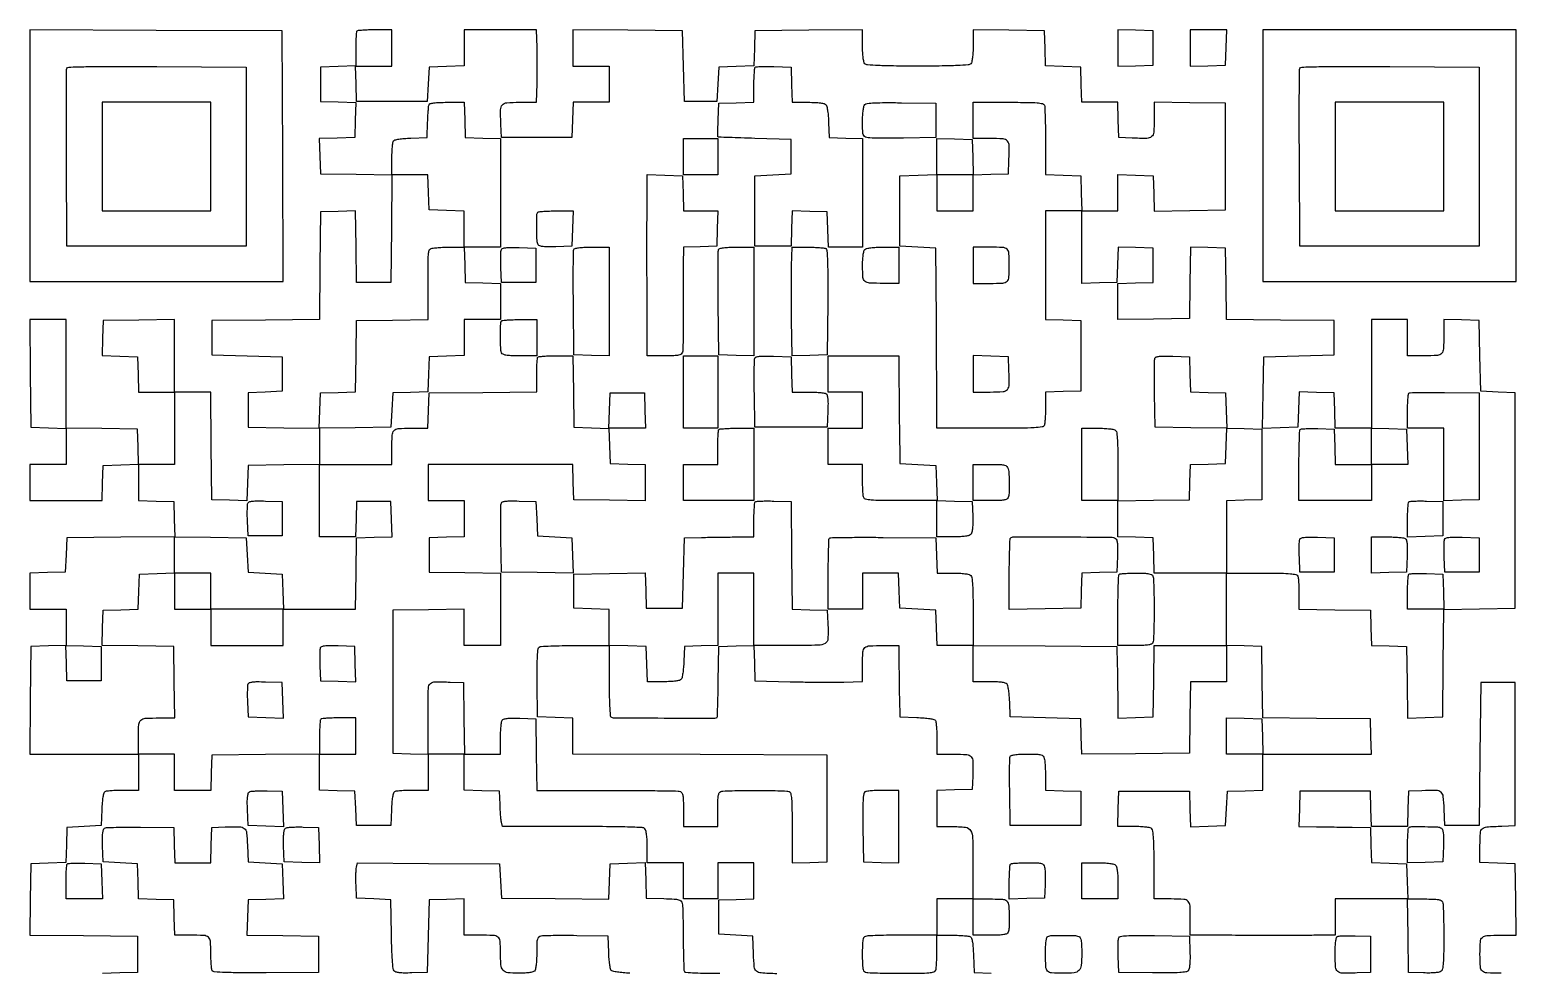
# Model space of a CAD drawing. Extents: x 156 to 936, y 95 to 969.
# Drawn here: x 156 to 936, y 474 to 969 of the extents above; entities that cross this region are included whole.
import ezdxf

# ---------------------------------------------------------------- set-up
doc = ezdxf.new("R2010")
doc.units = 0

msp = doc.modelspace()

# ---------------------------------------------------------------- linework, layer by layer
for points in [[(928.081787, 474, -0.011337), (920.606774, 474.169516, -0.173918), (918.257297, 475.134562, -0.196524), (917.201771, 477.3277, -0.015117), (917, 484, -0.015139), (917.202091, 490.673146, -0.196758), (918.259008, 492.866152, -0.173711), (920.611431, 493.830791, -0.011291), (928.103853, 494), (936.044131, 494), (935.772065, 512.75), (935.5, 531.5), (926.25, 531.787526), (917, 532.075052), (917, 541.018474, -0.014194), (917.190094, 547.713321, -0.199365), (918.215838, 549.834916, -0.165063), (920.527107, 550.811311, -0.009054), (928.5, 551.245668), (935.5, 551.5), (935.5, 589), (935.5, 626.5), (926.5, 626.5), (917.5, 626.5), (917, 589), (916.5, 551.5), (907.5, 551.5), (898.5, 551.5), (898.211203, 560.240685, 0.017722), (897.762911, 566.777845, 0.198326), (896.54849, 569.02491, 0.170867), (894.011209, 569.937542, 0.012477), (886.479083, 569.800912), (879.5, 569.5), (879.212474, 560.25), (878.924948, 551), (869.5, 551), (860.075052, 551), (859.787526, 560.25), (859.5, 569.5), (841, 569.5), (822.5, 569.5), (822.212474, 560.25), (821.924948, 551), (831.212474, 550.893608, -0.000294), (835.455031, 550.842517, -0.000169), (840.562414, 550.776284, -0.000169), (845.689976, 550.706319, -0.000283), (850, 550.643608), (859.5, 550.5), (859.787036, 541.287036), (860.074071, 532.074071), (869.287036, 531.787036), (878.5, 531.5), (878.787526, 522.25), (879.075052, 513), (860.037526, 513), (841, 513), (841, 503.5), (841, 494), (832, 493.944444, -0.000566), (827.768029, 493.923113, -0.000283), (822.4125, 493.905208, -0.000281), (816.867703, 493.892918, -0.000414), (812, 493.888889, -0.000346), (806.539853, 493.892671, -0.000133), (798.94375, 493.905208, -0.000131), (790.69747, 493.923171, -0.000161), (783, 493.944444), (765, 494), (765, 501.918213, 0.01141), (764.829247, 509.400012, 0.175208), (763.85745, 511.747254, 0.195511), (761.650479, 512.800362, 0.014768), (754.893011, 513), (746, 513), (746, 530.8, 0.003861), (745.936048, 539.080768, 0.011908), (745.716292, 544.675375, 0.011288), (745.380286, 548.588868, 0.17093), (744.8, 549.8, 0.145015), (743.858679, 550.311042, 0.021051), (741.684979, 550.678036, 0.020283), (738.809501, 550.921884, 0.01101), (735.262474, 551), (726.924948, 551), (727.212474, 560.25), (727.5, 569.5), (746, 569.5), (764.5, 569.5), (764.788016, 560.212977), (765.076031, 550.925954), (774.288016, 551.212977), (783.5, 551.5), (784, 560.5), (784.5, 569.5), (793.75, 569.787526), (803, 570.075052), (803, 579.537526), (803, 589), (831.537526, 589), (860.075052, 589), (859.787526, 598.25), (859.5, 607.5), (831.272008, 607.765536), (803.044016, 608.031072), (802.772008, 626.765536), (802.5, 645.5), (793.25, 645.787526), (784, 646.075052), (784, 665.012526), (784, 683.95), (802.402605, 683.95, -0.002514), (812.653985, 683.898456, -0.017926), (817.611218, 683.670735, -0.034195), (820.412054, 683.247094, -0.251592), (821.402605, 682.393213, -0.068726), (821.636981, 681.388465, -0.007205), (821.824515, 678.974238, -0.008818), (821.956322, 676.077877, -0.00696), (822, 672.940278), (822, 665.044131), (840.75, 664.772065), (859.5, 664.5), (859.787036, 655.287036), (860.074071, 646.074071), (869.287036, 645.787036), (878.5, 645.5), (878.772202, 626.712768), (879.044404, 607.925536), (888.272202, 608.212768), (897.5, 608.5), (897.765536, 636.727992), (898.031072, 664.955984), (916.765536, 665.227992), (935.5, 665.5), (935.5, 722), (935.5, 778.5), (926.5, 779), (917.5, 779.5), (917, 798), (916.5, 816.5), (907.25, 816.787526), (898, 817.075052), (898, 809.119313, -0.01133), (897.829774, 801.607881, -0.174856), (896.858669, 799.255648, -0.19591), (894.651936, 798.200175, -0.014805), (887.893011, 798), (879, 798), (879, 807.5), (879, 817), (869.5, 817), (860, 817), (860, 788.5), (860, 760), (850.537526, 760), (841.075052, 760), (840.787526, 769.25), (840.5, 778.5), (831.288016, 778.787023), (822.076031, 779.074046), (821.788016, 769.787023), (821.5, 760.5), (812.227796, 760.21218), (802.955591, 759.924361), (803.227796, 778.71218), (803.5, 797.5), (822, 798), (840.5, 798.5), (840.5, 807.5), (840.5, 816.5), (812.272008, 816.765536), (784.044016, 817.031072), (783.772008, 835.765536), (783.5, 854.5), (774.272202, 854.787232), (765.044404, 855.074464), (764.772202, 836.287232), (764.5, 817.5), (745.75, 817.227935), (727, 816.955869), (727, 826.440409), (727, 835.924948), (736.25, 836.212474), (745.5, 836.5), (745.5, 845.5), (745.5, 854.5), (736.288016, 854.787023), (727.076031, 855.074046), (726.788016, 845.787023), (726.5, 836.5), (717.25, 836.212474), (708, 835.924948), (708, 854.962474), (708, 874), (717.5, 874), (727, 874), (727, 883.537526), (727, 893.075052), (736.25, 892.787526), (745.5, 892.5), (745.787816, 883.228074), (746.075632, 873.956148), (764.787816, 874.228074), (783.5, 874.5), (783.5, 902.5), (783.5, 930.5), (764.75, 930.772065), (746, 931.044131), (746, 922.041117, -0.016736), (745.773356, 915.271994, -0.2019), (744.628526, 912.99223, -0.176996), (742.12149, 912.058274, -0.012334), (734.479083, 912.199088), (727.5, 912.5), (727.212474, 921.75), (726.924948, 931), (717.5, 931), (708.075052, 931), (707.787526, 940.25), (707.5, 949.5), (698.287036, 949.787036), (689.074071, 950.074071), (688.787036, 959.287036), (688.5, 968.5), (669.75, 968.772065), (651, 969.044131), (651, 960.722065, -0.011041), (650.921837, 957.182675, -0.020303), (650.677903, 954.311666, -0.021068), (650.310837, 952.140642, -0.144947), (649.8, 951.2, -0.180821), (648.464009, 950.591126, -0.006677), (642.83089, 950.272556, -0.008442), (634.722485, 950.059618, -0.002343), (622, 950, -0.002343), (609.277515, 950.059618, -0.008442), (601.16911, 950.272556, -0.006677), (595.535991, 950.591126, -0.180821), (594.2, 951.2, -0.144918), (593.68925, 952.140356, -0.021074), (593.322154, 954.310257, -0.020312), (593.078182, 957.179389, -0.011053), (593, 960.715573), (593, 969.031147), (564.75, 968.765573), (536.5, 968.5), (536.212964, 959.287036), (535.925929, 950.074071), (526.712964, 949.787036), (517.5, 949.5), (517, 940.5), (516.5, 931.5), (508, 931.5), (499.5, 931.5), (499, 950), (498.5, 968.5), (469.75, 968.765335), (441, 969.030671), (441, 959.515335), (441, 950), (450.5, 950), (460, 950), (460, 940.5), (460, 931), (450.537526, 931), (441.075052, 931), (440.787526, 921.75), (440.5, 912.5), (422, 912.5), (403.5, 912.5), (403.199088, 919.479083, -0.012274), (403.057551, 927.111248, -0.175553), (403.9843, 929.622237, -0.202954), (406.249313, 930.770496, -0.017184), (412.925345, 931), (421.812585, 931), (422.156293, 940.75, 0.005283), (422.264969, 945.153963, 0.003227), (422.304751, 950.353125, 0.003234), (422.277592, 955.504793, 0.005736), (422.179031, 959.75), (421.858062, 969), (402.929031, 969), (384, 969), (384, 959.537526), (384, 950.075052), (374.75, 949.787526), (365.5, 949.5), (365, 940.5), (364.5, 931.5), (346, 931.5), (327.5, 931.5), (327.212474, 940.75), (326.924948, 950), (336.462474, 950), (346, 950), (346, 959.5), (346, 969), (337.166667, 969, 0.007039), (333.733476, 968.951666, 0.010477), (330.732292, 968.804167, 0.005871), (328.23216, 968.599192, 0.174709), (327.666667, 968.333333, 0.174595), (327.400837, 967.768224, 0.005912), (327.195833, 965.278732, 0.010516), (327.048335, 962.289663, 0.007069), (327, 958.870859), (327, 950.075052), (317.75, 949.787526), (308.5, 949.5), (308.5, 940.5), (308.5, 931.5), (317.787023, 931.211984), (327.074046, 930.923969), (326.787023, 921.711984), (326.5, 912.5), (317.212977, 912.211984), (307.925954, 911.923969), (308.212977, 902.711984), (308.5, 893.5), (327.265536, 893.227878), (346.031071, 892.955755), (345.765536, 864.727878), (345.5, 836.5), (336.5, 836.5), (327.5, 836.5), (327.227798, 855.287232), (326.955596, 874.074464), (317.727798, 873.787232), (308.5, 873.5), (308.234453, 845.265547), (307.968906, 817.031094), (279.734453, 816.765547), (251.5, 816.5), (251.5, 807.5), (251.5, 798.5), (270, 798), (288.5, 797.5), (288.5, 788.5), (288.5, 779.5), (279.5, 779), (270.5, 778.5), (270.5, 769.5), (270.5, 760.5), (289.25, 760.227935), (308, 759.955869), (308, 750.5), (308, 741.044131), (289.25, 740.772065), (270.5, 740.5), (270.211984, 731.212977), (269.923969, 721.925954), (260.711984, 722.212977), (251.5, 722.5), (251.234427, 750.75), (250.968853, 779), (241.484427, 779), (232, 779), (232, 798.022065), (232, 817.044131), (213.25, 816.772065), (194.5, 816.5), (194.212977, 807.288016), (193.925954, 798.076031), (203.212977, 797.788016), (212.5, 797.5), (212.787526, 788.25), (213.075052, 779), (222.537526, 779), (232, 779), (232, 760), (232, 741), (222.537526, 741), (213.075052, 741), (212.787526, 750.25), (212.5, 759.5), (193.75, 759.772065), (175, 760.044131), (175, 788.522065), (175, 817), (165.484427, 817), (155.968853, 817), (156.234427, 788.75), (156.5, 760.5), (165.75, 760.212474), (175, 759.924948), (175, 750.462474), (175, 741), (165.5, 741), (156, 741), (156, 731.5), (156, 722), (174.962474, 722), (193.924948, 722), (194.212474, 731.25), (194.5, 740.5), (203.75, 740.787526), (213, 741.075052), (213, 731.575052), (213, 722.075052), (222.25, 721.787526), (231.5, 721.5), (231.787319, 712.265637), (232.074638, 703.031273), (203.787319, 702.765637), (175.5, 702.5), (175, 693.5), (174.5, 684.5), (165.25, 684.212474), (156, 683.924948), (156, 674.462474), (156, 665), (165.5, 665), (175, 665), (175, 655.537526), (175, 646.075052), (165.75, 645.787526), (156.5, 645.5), (156.234427, 617.25), (155.968853, 589), (184.484427, 589), (213, 589), (213, 579.5), (213, 570), (204.75, 569.984687, 0.008579), (201.502124, 569.922928, 0.011582), (198.569165, 569.748704, 0.008725), (196.145071, 569.505619, 0.112667), (195.293967, 569.202843, 0.192561), (194.763838, 568.466763, 0.02067), (194.333008, 566.36687, 0.020911), (193.994333, 563.539342, 0.010674), (193.793967, 559.968156), (193.5, 551.5), (184.5, 551), (175.5, 550.5), (175.212964, 541.287036), (174.925929, 532.074071), (165.712964, 531.787036), (156.5, 531.5), (156.227992, 512.765611), (155.955984, 494.031221), (184.227992, 493.765611), (212.5, 493.5), (212.5, 484), (212.5, 474.5), (203.288393, 474.212982), (194.076786, 473.925964)], [(548, 473.75303, -0.008759), (539.707095, 474.178354, -0.161813), (537.306759, 475.163917, -0.19589), (536.195412, 477.333109, -0.013873), (535.787398, 484.259666), (535.5, 493.5), (526.5, 494), (517.5, 494.5), (517.5, 503.5), (517.5, 512.5), (526.75, 512.787526), (536, 513.075052), (536, 522.537526), (536, 532), (526.5, 532), (517, 532), (517, 522.5), (517, 513), (508, 513), (499, 513), (499, 522.5), (499, 532), (489.5, 532), (480, 532), (480, 540.3, 0.011084), (479.92177, 543.828493, 0.020332), (479.677711, 546.693122, 0.021091), (479.310542, 548.860329, 0.144849), (478.8, 549.8, 0.186494), (477.379888, 550.428479, 0.004077), (469.703615, 550.733687, 0.006297), (458.692563, 550.942824, 0.001599), (440.819052, 551), (404.038104, 551), (403.523384, 553.25, -0.029765), (403.308326, 554.538492, -0.00573), (403.085154, 556.895312, -0.006083), (402.889479, 559.655057, -0.005576), (402.754332, 562.5), (402.5, 569.5), (393.25, 569.787526), (384, 570.075052), (384, 579.537526), (384, 589), (393.5, 589), (403, 589), (403.015313, 597.25, -0.00917), (403.081041, 600.504112, -0.012203), (403.267102, 603.45641, -0.00954), (403.527533, 605.894283, -0.110402), (403.850966, 606.793098, -0.187221), (404.659703, 607.389362, -0.039341), (406.4185, 607.721251, -0.027159), (409.085459, 607.864234, -0.008519), (413.085653, 607.793098), (421.5, 607.5), (421.772065, 588.75), (422.044131, 570), (458.940278, 570, -0.001538), (473.19691, 569.95616, -0.002406), (485.462832, 569.821697, -0.000645), (496.154059, 569.639254, -0.087234), (497.418213, 569.393011, -0.192406), (498.217093, 568.653872, -0.06988), (498.688469, 567.154102, -0.034532), (498.937024, 564.571713, -0.00673), (499, 559.893011), (499, 551), (508, 551), (517, 551), (517, 559.893011, -0.00673), (517.062976, 564.571713, -0.034532), (517.311531, 567.154102, -0.06988), (517.782907, 568.653872, -0.192406), (518.581787, 569.393011, -0.080654), (519.744997, 569.63541, -0.002656), (524.49775, 569.821697, -0.005009), (530.125884, 569.955928, -0.003457), (536.5, 570, -0.003457), (542.874116, 569.955928, -0.005009), (548.50225, 569.821697, -0.002656), (553.255003, 569.63541, -0.080654), (554.418213, 569.393011, -0.249177), (555.288709, 568.39242, -0.036185), (555.72031, 565.634487, -0.018261), (555.948949, 560.708313, -0.002466), (556, 550.355485), (556, 531.924948), (565.25, 532.212474), (574.5, 532.5), (574.5, 560.5), (574.5, 588.5), (507.75, 588.757088), (441, 589.014175), (441, 598.469562), (441, 607.924948), (431.75, 608.212474), (422.5, 608.5), (422.299596, 626.471635, -0.00349), (422.263757, 635.066851, -0.012629), (422.417295, 640.535465, -0.012092), (422.705295, 644.243763, -0.229632), (423.299596, 645.206323, -0.129361), (424.261013, 645.513165, -0.002648), (429.361444, 645.749726, -0.006042), (435.360844, 645.923559, -0.004005), (442.25, 645.984687), (460, 646), (460, 627.559017, 0.004595), (460.065341, 620.449541, 0.007313), (460.266057, 614.37064, 0.002491), (460.539816, 609.172298, 0.244618), (460.905726, 608.558264, 0.137807), (462.515409, 608.095942, 0.000283), (488.917927, 607.957895, 0.000209), (515.530917, 607.844947, 0.199907), (516.631826, 608.298493, 0.189528), (516.798149, 608.680346, 0.000608), (516.983735, 613.98686, 0.003249), (517.148063, 620.016837, 0.002014), (517.26649, 627.099824), (517.5, 645.5), (526.711984, 645.787023), (535.923969, 646.074046), (536.211984, 636.787023), (536.5, 627.5), (555, 627, 0.002736), (562.797833, 626.831943, 0.002414), (570.929688, 626.74047, 0.002425), (578.261259, 626.72895, 0.007347), (583.25, 626.81862), (593, 627.13724), (593, 635.961631, -0.01499), (593.201, 642.664471, -0.196161), (594.255654, 644.862573, -0.174382), (596.604316, 645.830042, -0.011363), (604.081787, 646), (612, 646), (612.079024, 636.75, 0.00076), (612.121575, 632.521955, 0.000437), (612.185059, 627.426563, 0.000437), (612.257785, 622.307432, 0.000729), (612.329024, 618), (612.5, 608.5), (621.467001, 608.207902, -0.009786), (625.292364, 608.008289, -0.020298), (628.262875, 607.673305, -0.020215), (630.447011, 607.24575, -0.195149), (631.201688, 606.707902, -0.112618), (631.504907, 605.855762, -0.008743), (631.748365, 603.431384, -0.011595), (631.922842, 600.498009, -0.008591), (631.984687, 597.25), (632, 589), (640.980948, 589, -0.01682), (647.732324, 588.772817, -0.202101), (650.009281, 587.627338, -0.176722), (650.941866, 585.11956, -0.012322), (650.800912, 577.479083), (650.5, 570.5), (641.25, 570.212474), (632, 569.924948), (632, 560.462474), (632, 551), (639.565741, 551, -0.026174), (647.078425, 550.606459, -0.242064), (649.718839, 548.877818, -0.124326), (650.77271, 545.051476, -0.005345), (650.923077, 530.9854), (650.923077, 513), (641.461538, 513), (632, 513), (632, 503.5), (632, 494), (614.081787, 494, 0.003154), (607.101301, 493.955961, 0.004625), (600.9624, 493.821697, 0.002287), (595.759931, 493.635929, 0.081716), (594.581787, 493.393011, 0.289932), (593.117865, 491.426812, 0.018905), (592.836954, 484, 0.018905), (593.117865, 476.573188, 0.289932), (594.581787, 474.606989, 0.081332), (595.754472, 474.364262, 0.00242), (600.784097, 474.178303, 0.004765), (606.727001, 474.044051, 0.003264), (613.474799, 474, 0.002672), (623.159864, 474.051749, 0.019343), (627.81213, 474.281609, 0.038952), (630.415774, 474.717599, 0.244878), (631.393011, 475.581787, 0.069754), (631.631434, 476.613421, 0.006804), (631.821697, 479.171775, 0.008515), (631.955643, 482.242372, 0.006641), (632, 485.581787), (632, 494), (640.25, 493.984687, -0.008591), (643.498009, 493.922842, -0.011595), (646.431384, 493.748365, -0.008743), (648.855762, 493.504907, -0.112618), (649.707902, 493.201688, -0.195149), (650.24575, 492.447011, -0.020215), (650.673305, 490.262875, -0.020298), (651.008289, 487.292364, -0.009786), (651.207902, 483.467001), (651.5, 474.5), (660.5, 474)], [(470.795583, 474, -0.010084), (467.388323, 474.264753, -0.014048), (464.353988, 474.648523, -0.010424), (461.872459, 475.086634, -0.149091), (461.089974, 475.505609, -0.151989), (460.681975, 476.286386, -0.01108), (460.296405, 478.711048, -0.014672), (459.980071, 481.678511, -0.010554), (459.794391, 485.005609), (459.5, 493.5), (443, 493.747311, 0.003089), (436.515654, 493.804442, 0.004245), (430.685938, 493.770293, 0.002751), (425.795503, 493.673199, 0.0501), (424.25, 493.478259, 0.116609), (423.00148, 492.863164, 0.158938), (422.333516, 491.810957, 0.057317), (422.054391, 489.769483, 0.005344), (422, 484.680948, -0.011122), (421.921713, 481.161864, -0.020356), (421.677545, 478.302742, -0.021112), (421.310287, 476.13883, -0.144765), (420.8, 475.2, -0.139981), (419.909176, 474.704928, -0.02207), (417.919086, 474.33259, -0.021675), (415.353858, 474.081732, -0.013535), (412.335184, 474, -0.029605), (406.768886, 474.329873, -0.19313), (404.35743, 475.647099, -0.155932), (403.243085, 478.43778, -0.017636), (403, 485.32727, 0.020767), (402.766497, 490.946897, 0.208884), (401.677378, 492.964901, 0.156761), (399.289153, 493.844951, 0.010516), (391.918213, 494), (384, 494), (384, 503.537526), (384, 513.075052), (374.75, 512.787526), (365.5, 512.5), (365, 493.5), (364.5, 474.5), (356.403945, 474.212045, -0.009179), (352.505848, 474.145013, -0.028683), (349.888226, 474.298355, -0.042759), (348.133146, 474.656558, -0.148905), (347.177736, 475.285841, -0.148709), (346.659149, 476.521121, -0.007389), (346.270344, 480.956416, -0.009943), (345.960504, 486.821876, -0.004405), (345.773792, 494.573796), (345.5, 512.5), (336.5, 513), (327.5, 513.5), (327.199088, 520.479083, -0.008438), (327.124767, 523.313717, -0.009289), (327.150145, 526.059797, -0.008782), (327.256485, 528.401381, -0.045772), (327.455029, 529.676844), (328.011882, 531.895523), (365.255941, 531.697761), (402.5, 531.5), (403, 522.5), (403.5, 513.5), (431.712269, 513.234491), (459.924538, 512.968982), (460.212269, 522.234491), (460.5, 531.5), (469.711984, 531.787023), (478.923969, 532.074046), (479.211984, 522.787023), (479.5, 513.5), (488.65068, 513.213788, -0.004953), (494.214264, 512.984588, -0.05042), (496.495849, 512.63548, -0.141082), (497.669131, 511.943451, -0.130802), (498.336833, 510.713788, -0.049016), (498.550422, 509.191174, -0.002688), (498.724461, 504.363868, -0.004151), (498.853157, 498.608652, -0.00302), (498.904476, 492.205763, 0.003374), (498.959543, 485.891826, 0.005156), (499.100712, 480.417203, 0.001991), (499.288624, 475.730717, 0.128073), (499.52734, 474.955763, 0.242647), (500.194684, 474.554711, 0.003377), (505.047559, 474.271549, 0.008261), (510.916002, 474.066025, 0.004622), (518.059017, 474)]]:
    msp.add_lwpolyline(points, format="xyb")
for points in [[(156, 903.007138), (156, 837), (222.50719, 837), (289.014379, 837), (288.75719, 902.75), (288.5, 968.5), (222.25, 968.757138), (156, 969.014276)], [(727, 959.5), (727, 949.924948), (736.25, 950.212474), (745.5, 950.5), (745.5, 959.5), (745.5, 968.5), (736.25, 968.787526), (727, 969.075052)], [(765, 959.462474), (765, 949.924948), (774.25, 950.212474), (783.5, 950.5), (783.787526, 959.75), (784.075052, 969), (774.537526, 969), (765, 969)], [(803, 903), (803, 837), (869.5, 837), (936, 837), (936, 903), (936, 969), (869.5, 969), (803, 969)], [(194, 902.5), (194, 874), (222.5, 874), (251, 874), (251, 902.5), (251, 931), (222.5, 931), (194, 931)], [(841, 902.5), (841, 874), (869.5, 874), (898, 874), (898, 902.5), (898, 931), (869.5, 931), (841, 931)], [(517, 902.5), (517, 893), (508, 893), (499, 893), (499, 902.5), (499, 912), (508, 912), (517, 912)], [(632, 883.5), (632, 874), (641.5, 874), (651, 874), (651, 883.5), (651, 893), (641.5, 893), (632, 893)], [(517, 779), (517, 760), (508, 760), (499, 760), (499, 779), (499, 798), (508, 798), (517, 798)], [(232, 674.5), (232, 665), (241.5, 665), (251, 665), (251, 655.5), (251, 646), (270, 646), (289, 646), (289, 655.5), (289, 665), (270, 665), (251, 665), (251, 674.5), (251, 684), (241.5, 684), (232, 684)], [(193.5, 636.5), (193.5, 627.5), (184.5, 627.5), (175.5, 627.5), (175.211971, 636.788029), (174.923942, 646.076058), (184.211971, 645.788029), (193.5, 645.5)], [(802.787526, 598.25), (803.075052, 589), (793.537526, 589), (784, 589), (784, 598.537526), (784, 608.075052), (793.25, 607.787526), (802.5, 607.5)]]:
    msp.add_lwpolyline(points, close=True)
for points in [[(269.5, 902.5), (269.5, 855.5), (222.5, 855.5), (175.5, 855.5), (175.239372, 901.5, -0.000997), (175.174287, 919.225103, -0.001596), (175.197198, 934.357597, -0.000282), (175.267665, 947.72814, -0.090314), (175.461789, 948.759906, -0.301449), (176.45055, 949.464468, -0.003096), (185.402033, 949.70934, -0.005599), (198.68089, 949.841585, -0.001079), (222.722417, 949.759906), (269.5, 949.5)], [(555.787526, 940.25), (556.075052, 931), (564.415081, 931, -0.009993), (568.184939, 930.924648, -0.02424), (570.957088, 930.678834, -0.030143), (572.914313, 930.287828, -0.156413), (573.831844, 929.702616, -0.123819), (574.268892, 928.789339, -0.013166), (574.679152, 926.450258, -0.0156), (575.012379, 923.592986, -0.011934), (575.204288, 920.452616), (575.5, 912.5), (584.25, 912.211067), (593, 911.922134), (593, 883.461067), (593, 855), (584.037526, 855), (575.075052, 855), (574.787526, 864.25), (574.5, 873.5), (565.288016, 873.787023), (556.076031, 874.074046), (555.788016, 864.787023), (555.5, 855.5), (546, 855.5), (536.5, 855.5), (536.5, 874), (536.5, 892.5), (546, 893), (555.5, 893.5), (555.5, 902.5), (555.5, 911.5), (536.5, 912.055984, -0.000914), (529.194705, 912.283114, -0.001489), (522.996376, 912.50564, -0.000168), (517.466905, 912.722496, -0.138832), (517.211067, 912.805984, -0.248577), (517.098004, 913.016846, -0.001226), (517.091882, 915.51332, -0.005096), (517.121118, 918.38152, -0.003156), (517.211067, 921.75), (517.5, 930.5), (526.75, 930.787526), (536, 931.075052), (536, 939.870859, -0.007436), (536.050884, 943.292104, -0.010997), (536.206073, 946.288971, -0.006424), (536.422153, 948.778464, -0.173194), (536.701526, 949.368192, -0.181254), (537.294584, 949.637876, -0.006365), (539.854968, 949.779968, -0.011094), (542.933373, 949.843152, -0.007452), (546.451526, 949.784859), (555.5, 949.5)], [(916.5, 902.5), (916.5, 855.5), (869.5, 855.5), (822.5, 855.5), (822.239372, 901.5, -0.000997), (822.174287, 919.225103, -0.001596), (822.197198, 934.357597, -0.000282), (822.267665, 947.72814, -0.090314), (822.461789, 948.759906, -0.301449), (823.45055, 949.464468, -0.003096), (832.402033, 949.70934, -0.005599), (845.68089, 949.841585, -0.001079), (869.722417, 949.759906), (916.5, 949.5)], [(384.212474, 921.75), (384.5, 912.5), (393.75, 912.212474), (403, 911.924948), (403, 883.462474), (403, 855), (393.462474, 855), (383.924948, 855), (384.212474, 845.75), (384.5, 836.5), (393.75, 836.212474), (403, 835.924948), (403, 826.462474), (403, 817), (393.5, 817), (384, 817), (384, 807.537526), (384, 798.075052), (374.75, 797.787526), (365.5, 797.5), (365.212964, 788.287036), (364.925929, 779.074071), (355.712964, 778.787036), (346.5, 778.5), (346, 769.5), (345.5, 760.5), (326.71218, 760.227796), (307.924361, 759.955591), (308.21218, 769.227796), (308.5, 778.5), (317.728072, 778.787236), (326.956143, 779.074471), (327.228072, 797.787236), (327.5, 816.5), (346.25, 816.772065), (365, 817.044131), (365.066053, 826.272065, 0.001663), (365.082064, 830.450367, 0.001003), (365.07464, 835.404175, 0.001004), (365.047506, 840.326998, 0.001759), (365.00253, 844.401724, -0.008179), (365.010126, 848.616033, -0.025722), (365.206766, 851.437012, -0.036226), (365.572623, 853.304599, -0.187083), (366.186477, 854.136411, -0.10988), (367.096318, 854.464684, -0.00973), (369.53759, 854.72919, -0.012345), (372.494423, 854.918028, -0.009309), (375.75, 854.984687), (384, 855), (384, 864.462474), (384, 873.924948), (374.75, 874.212474), (365.5, 874.5), (365.212474, 883.75), (364.924948, 893), (355.462474, 893), (346, 893), (346.015313, 901.25, -0.008579), (346.077072, 904.497876, -0.011582), (346.251296, 907.430835, -0.008725), (346.494381, 909.854929, -0.112667), (346.797157, 910.706033, -0.192561), (347.533237, 911.236162, -0.02067), (349.63313, 911.666992, -0.020911), (352.460658, 912.005667, -0.010674), (356.031844, 912.206033), (364.5, 912.5), (364.769726, 920.5, -0.004694), (364.905777, 923.655284, -0.006263), (365.092081, 926.517187, -0.004511), (365.299299, 928.905307, -0.062379), (365.488341, 929.75, -0.245695), (366.12299, 930.334376, -0.032693), (367.969044, 930.702776, -0.024846), (370.771989, 930.932935, -0.008062), (374.931089, 931), (383.924948, 931)], [(631.5, 921.5), (631.5, 912.5), (614.5, 912.214823, -0.003227), (607.824029, 912.145932, -0.00446), (601.832812, 912.176222, -0.002845), (596.805286, 912.275104, -0.054093), (595.25, 912.483876, -0.110749), (594.007311, 913.102842, -0.157387), (593.340099, 914.13046, -0.059985), (593.056798, 916.086567, -0.006001), (593, 920.819052, -0.01207), (593.079925, 924.129474, -0.021654), (593.328506, 926.83627, -0.023065), (593.703975, 928.887953, -0.140482), (594.221701, 929.821701, -0.172285), (595.476902, 930.419045, -0.013413), (599.239655, 930.706075, -0.012548), (604.803397, 930.84083, -0.003548), (613.471701, 930.771701), (631.5, 930.5)], [(688.393011, 929.418213, -0.081377), (688.63576, 928.244887, -0.002404), (688.821697, 923.195498, -0.004749), (688.95595, 917.230164, -0.003251), (689, 910.455738), (689, 893.075052), (698.25, 892.787526), (707.5, 892.5), (707.787526, 883.25), (708.075052, 874), (698.537526, 874), (689, 874), (689, 845.537526), (689, 817.075052), (698.25, 816.787526), (707.5, 816.5), (707.5, 798), (707.5, 779.5), (698.25, 779.212474), (689, 778.924948), (689, 771.044262, -0.007082), (688.955612, 767.910777, -0.008933), (688.821697, 765.013877, -0.007357), (688.631047, 762.59865, -0.068336), (688.393011, 761.581787, -0.273), (687.2442, 760.66906, -0.020733), (683.135087, 760.269618, -0.01238), (675.897163, 760.047441, -0.001482), (659.893011, 760), (632, 760), (631.982626, 769.75, 0.000769), (631.963231, 775.59078, 0.000108), (631.902021, 787.651562, 0.000123), (631.822966, 801.927641, 0.000105), (631.732626, 817), (631.5, 854.5), (622, 855), (612.5, 855.5), (612.5, 874), (612.5, 892.5), (622.25, 892.786212), (632, 893.072424), (632, 902.573738), (632, 912.075052), (641.25, 911.787526), (650.5, 911.5), (650.788016, 902.212977), (651.076031, 892.925954), (660.288016, 893.212977), (669.5, 893.5), (669.800912, 900.479083, 0.012322), (669.941866, 908.11956, 0.176722), (669.009281, 910.627338, 0.202101), (666.732324, 911.772817, 0.01682), (659.980948, 912), (651, 912), (651, 921.5), (651, 931), (669.393011, 931, -0.002472), (679.723448, 930.948927, -0.018295), (684.640441, 930.72025, -0.036273), (687.393178, 930.288503, -0.24904)], [(498.787526, 883.25), (499.075052, 874), (508.075052, 874), (517.075052, 874), (516.787526, 864.75), (516.5, 855.5), (507.75, 855.211067), (499, 854.922134), (498.910624, 845.711067, 0.001931), (498.883115, 841.001867, 0.000639), (498.878264, 834.090396, 0.000636), (498.89243, 826.428535, 0.000723), (498.925968, 819.086026, -0.00317), (498.92375, 812.280846, -0.00454), (498.82875, 806.248075, -0.002518), (498.676766, 801.160118, -0.068214), (498.447957, 799.836026, -0.166242), (497.732529, 798.86869, -0.103849), (496.420413, 798.317695, -0.041917), (494.002591, 798.058417, -0.005761), (488.932612, 798), (480, 798), (479.933673, 816, -0.000327), (479.908214, 824.397569, -0.00017), (479.88683, 834.88125, -0.000169), (479.872147, 845.649261, -0.000257), (479.867347, 855, -0.000281), (479.872218, 863.666037, -0.00028), (479.88683, 872.339148, -0.000274), (479.907995, 879.915239, -0.001107), (479.933673, 884.537526), (480, 893.075052), (489.25, 892.787526), (498.5, 892.5)], [(440.787526, 864.75), (440.5, 855.5), (432.085653, 855.206902, -0.008519), (428.085459, 855.135766, -0.027159), (425.4185, 855.278749, -0.039341), (423.659703, 855.610638, -0.187221), (422.850966, 856.206902, -0.131906), (422.206577, 858.26788, -0.007493), (422.033407, 864.992136, -0.005877), (422.040216, 871.8478, -0.195602), (422.666667, 873.333333, -0.174822), (423.232541, 873.599219, -0.00583), (425.743315, 873.804167, -0.010438), (428.756615, 873.951668, -0.007009), (432.204192, 874), (441.075052, 874)], [(421.5, 845.5), (421.5, 836.5), (412.5, 836.5), (403.5, 836.5), (403.205027, 844.411609, -0.006757), (403.130652, 847.542211, -0.008847), (403.151984, 850.403842, -0.006825), (403.2445, 852.787219, -0.078651), (403.438673, 853.700781, -0.222283), (404.127059, 854.364206, -0.05328), (405.715903, 854.724548, -0.030281), (408.338027, 854.871594, -0.007113), (412.733647, 854.789171), (421.5, 854.5)], [(460, 826.462474), (460, 797.924948), (450.75, 798.212474), (441.5, 798.5), (441.25573, 825.5, -0.001641), (441.195547, 835.939203, -0.002555), (441.219186, 844.935938, -0.000731), (441.291157, 852.758269, -0.08621), (441.474345, 853.75, -0.243641), (442.116576, 854.334268, -0.032336), (443.975949, 854.702585, -0.024689), (446.793706, 854.932846, -0.008042), (450.968615, 855), (460, 855)], [(536, 826.462474), (536, 797.924948), (526.75, 798.212474), (517.5, 798.5), (517.266376, 825.5, -0.001602), (517.209504, 835.939203, -0.002495), (517.234224, 844.935938, -0.000712), (517.305907, 852.759466, -0.084338), (517.484991, 853.75, -0.245407), (518.122254, 854.334633, -0.032511), (519.97646, 854.70288, -0.024746), (522.791003, 854.93297, -0.008022), (526.968615, 855), (536, 855)], [(573.695979, 854.209057, -0.240554), (574.314511, 853.159133, -0.00621), (574.583746, 847.53364, -0.008505), (574.734406, 839.343613, -0.002129), (574.695979, 825.97437), (574.5, 798.5), (565.292071, 798.213031), (556.084142, 797.926062), (555.792071, 816.713031, -0.00203), (555.701247, 824.620753, -0.001805), (555.669871, 832.84539, -0.001811), (555.695151, 840.245104, -0.005577), (555.786212, 845.25), (556.072424, 855), (564.286212, 854.984687, -0.008547), (567.519491, 854.923383, -0.011548), (570.438518, 854.750529, -0.008681), (572.851246, 854.509413, -0.112802)], [(612, 845.5), (612, 836), (604.081787, 836, -0.01065), (596.689481, 836.157481, -0.159949), (594.309746, 837.052708, -0.206765), (593.227098, 839.102218, -0.019554), (593, 844.906989, -0.012415), (593.08019, 848.136184, -0.021121), (593.327993, 850.825282, -0.021703), (593.698102, 852.888147, -0.142062), (594.2, 853.8, -0.144849), (595.139671, 854.310542, -0.021091), (597.306878, 854.677711, -0.020332), (600.171507, 854.92177, -0.011084), (603.7, 855), (612, 855)], [(651, 845.5), (651, 836), (659.893011, 836, 0.013336), (666.570835, 836.178146, 0.177094), (668.797846, 837.129957, 0.190499), (669.802358, 839.264457, 0.015844), (670, 845.5, 0.015844), (669.802358, 851.735543, 0.190499), (668.797846, 853.870043, 0.177094), (666.570835, 854.821854, 0.013336), (659.893011, 855), (651, 855)], [(422, 807.5), (422, 798), (413.106989, 798, -0.00673), (408.428287, 798.062976, -0.034532), (405.845898, 798.311531, -0.06988), (404.346128, 798.782907, -0.192406), (403.606989, 799.581787, -0.084511), (403.096621, 802.128446, -0.008182), (403.015701, 808.449139, -0.004931), (403.103892, 815.018197, -0.192867), (403.666667, 816.333333, -0.174709), (404.23216, 816.599192, -0.005871), (406.732292, 816.804167, -0.010477), (409.733476, 816.951666, -0.007039), (413.166667, 817), (422, 817)], [(441.227935, 779.25), (441.5, 760.5), (450.711984, 760.212977), (459.923969, 759.925954), (460.211984, 769.212977), (460.5, 778.5), (469.5, 778.5), (478.5, 778.5), (478.787526, 769.25), (479.075052, 760), (469.5, 760), (459.924948, 760), (460.212474, 750.75), (460.5, 741.5), (469.75, 741.212474), (479, 740.924948), (479, 731.440409), (479, 721.955869), (460.25, 722.227935), (441.5, 722.5), (441.212474, 731.75), (440.924948, 741), (402.962474, 741), (365, 741), (365, 731.5), (365, 722), (374.5, 722), (384, 722), (384, 712.537526), (384, 703.075052), (374.75, 702.787526), (365.5, 702.5), (365.5, 693.5), (365.5, 684.5), (384.25, 684.227935), (403, 683.955869), (403, 664.977935), (403, 646), (393.5, 646), (384, 646), (384, 655.522065), (384, 665.044131), (365.25, 664.772065), (346.5, 664.5), (346.5, 627), (346.5, 589.5), (355.75, 589.212474), (365, 588.924948), (365.063971, 598.212474, 0.001575), (365.079756, 602.435535, 0.00093), (365.073343, 607.47911, 0.00093), (365.048208, 612.515926, 0.001594), (365.006044, 616.716409, -0.016297), (365.14059, 623.663132, -0.202597), (366.267526, 625.985736, -0.180078), (368.785802, 626.942067, -0.012422), (376.520917, 626.800912), (383.5, 626.5), (383.772065, 607.75), (384.044131, 589), (374.522065, 589), (365, 589), (365, 579.5), (365, 570), (356.75, 569.984687, 0.008579), (353.502124, 569.922928, 0.011582), (350.569165, 569.748704, 0.008725), (348.145071, 569.505619, 0.112667), (347.293967, 569.202843, 0.192561), (346.763838, 568.466763, 0.02067), (346.333008, 566.36687, 0.020911), (345.994333, 563.539342, 0.010674), (345.793967, 559.968156), (345.5, 551.5), (336.5, 551.5), (327.5, 551.5), (327, 560.5), (326.5, 569.5), (317.25, 569.787526), (308, 570.075052), (308, 579.553099), (308, 589.031147), (279.75, 588.765573), (251.5, 588.5), (251.212474, 579.25), (250.924948, 570), (241.462474, 570), (232, 570), (232, 579.5), (232, 589), (222.5, 589), (213, 589), (213, 597.893011, -0.01479), (213.199954, 604.651338, -0.195746), (214.254453, 606.858168, -0.175001), (216.604629, 607.829557, -0.011363), (224.103853, 608), (232.044131, 608), (231.772065, 626.75), (231.5, 645.5), (212.712768, 645.772202), (193.925536, 646.044404), (194.212768, 655.272202), (194.5, 664.5), (203.712964, 664.787036), (212.925929, 665.074071), (213.212964, 674.287036), (213.5, 683.5), (222.75, 683.787526), (232, 684.075052), (232, 693.559591), (232, 703.044131), (250.75, 702.772065), (269.5, 702.5), (270, 693.5), (270.5, 684.5), (279.5, 684), (288.5, 683.5), (288.787526, 674.25), (289.075052, 665), (308.015461, 665), (326.955869, 665), (327.227935, 683.75), (327.5, 702.5), (336.787023, 702.788016), (346.074046, 703.076031), (345.787023, 712.288016), (345.5, 721.5), (336.5, 721.5), (327.5, 721.5), (327.212474, 712.25), (326.924948, 703), (317.462474, 703), (308, 703), (308, 722), (308, 741), (327, 741), (346, 741), (346, 748.918213, -0.011384), (346.170318, 756.397656, -0.174757), (347.139748, 758.745668, -0.195866), (349.341871, 759.79962, -0.014889), (356.069463, 760), (364.924948, 760), (365.212474, 769.25), (365.5, 778.5), (393.75, 778.765573), (422, 779.031147), (422, 787.848907, -0.007051), (422.048334, 791.276127, -0.010493), (422.195833, 794.272283, -0.005888), (422.40082, 796.767999, -0.174662), (422.666667, 797.333333, -0.174642), (423.231934, 797.599175, -0.005895), (425.72581, 797.804167, -0.0105), (428.71987, 797.951665, -0.007056), (432.144601, 798), (440.955869, 798)], [(555.787526, 788.25), (556.075052, 779), (564.287526, 778.984687, -0.009211), (567.527258, 778.918956, -0.012245), (570.467433, 778.732898, -0.009596), (572.895183, 778.472431, -0.110258), (573.793098, 778.149034, -0.187221), (574.389362, 777.340297, -0.039341), (574.721251, 775.5815, -0.027159), (574.864234, 772.914541, -0.008519), (574.793098, 768.914347), (574.5, 760.5), (555.5, 760.5), (536.5, 760.5), (536.225464, 777.964868, -0.00282), (536.157046, 784.753362, -0.004211), (536.180691, 790.688027, -0.001846), (536.262164, 795.748195, -0.086871), (536.458565, 796.752617, -0.234707), (537.147048, 797.38547, -0.044215), (538.874386, 797.724627, -0.027302), (541.668138, 797.866997, -0.006842), (546.233101, 797.787749), (555.5, 797.5)], [(612.057091, 788.75, 0.000514), (612.091744, 783.93674, 0.000156), (612.154079, 776.635938, 0.000156), (612.22905, 768.452664, 0.00017), (612.307091, 760.5), (612.5, 741.5), (622, 741), (631.5, 740.5), (631.787036, 731.287036), (632.074071, 722.074071), (641.287036, 721.787036), (650.5, 721.5), (650.793771, 713.655204, -0.01153), (650.842502, 710.264652, -0.021342), (650.701133, 707.514748, -0.023545), (650.405224, 705.431833, -0.126804), (649.921326, 704.405204, -0.145524), (648.939147, 703.748928, -0.03848), (647.078343, 703.326735, -0.027148), (644.342652, 703.0746, -0.009406), (640.377555, 703), (632, 703), (632, 712.5), (632, 722), (613.106989, 722, -0.002389), (602.478191, 722.050787, -0.017848), (597.438886, 722.278963, -0.035117), (594.61679, 722.708785, -0.25083), (593.606989, 723.581787, -0.06844), (593.368926, 724.599719, -0.007317), (593.178303, 727.0249, -0.008902), (593.044385, 729.933927, -0.00705), (593, 733.081787), (593, 741), (584, 741), (575, 741), (575, 750.5), (575, 760), (584, 760), (593, 760), (593, 769.5), (593, 779), (584, 779), (575, 779), (575, 788.5), (575, 798), (593.5, 798), (612, 798)], [(651, 788.537526), (651, 779), (659.980948, 779, 0.01682), (666.732324, 779.227183, 0.202101), (669.009281, 780.372662, 0.176722), (669.941866, 782.88044, 0.012322), (669.800912, 790.520917), (669.5, 797.5), (660.25, 797.787526), (651, 798.075052)], [(764.787036, 788.287036), (765.074071, 779.074071), (774.287036, 778.787036), (783.5, 778.5), (783.787036, 769.287036), (784.074071, 760.074071), (793.287036, 759.787036), (802.5, 759.5), (802.5, 741), (802.5, 722.5), (793.25, 722.212474), (784, 721.924948), (784, 702.962474), (784, 684), (765.037526, 684), (746.075052, 684), (745.787526, 693.25), (745.5, 702.5), (736.25, 702.787526), (727, 703.075052), (727, 712.537526), (727, 722), (717.5, 722), (708, 722), (708, 741), (708, 760), (716.3, 760, -0.011084), (719.828493, 759.92177, -0.020332), (722.693122, 759.677711, -0.021091), (724.860329, 759.310542, -0.144849), (725.8, 758.8, -0.170966), (726.380382, 757.588454, -0.011271), (726.716334, 753.670736, -0.011896), (726.936064, 748.069816, -0.003855), (727, 739.777935), (727, 721.955869), (745.75, 722.227935), (764.5, 722.5), (764.787036, 731.712964), (765.074071, 740.925929), (774.287036, 741.212964), (783.5, 741.5), (783.787232, 750.727798), (784.074464, 759.955596), (765.287232, 760.227798), (746.5, 760.5), (746.225464, 777.964868, -0.002823), (746.157086, 784.753462, -0.004215), (746.180851, 790.688445, -0.00185), (746.262501, 795.748662, -0.086861), (746.45911, 796.754039, -0.230482), (747.132433, 797.382988, -0.046818), (748.777796, 797.724608, -0.028677), (751.433667, 797.867661, -0.007362), (755.733647, 797.789171), (764.5, 797.5)], [(916.5, 750.5), (916.5, 722.5), (907.25, 722.212474), (898, 721.924948), (898, 740.962474), (898, 760), (888.5, 760), (879, 760), (879, 768.833333, -0.007268), (879.049929, 772.268052, -0.010778), (879.202246, 775.274121, -0.006189), (879.414153, 777.774183, -0.173835), (879.688496, 778.355163, -0.19128), (880.321579, 778.628369, -0.001798), (885.480314, 778.761564, -0.0057), (891.465536, 778.826322, -0.003617), (898.438496, 778.77183), (916.5, 778.5)], [(536, 741), (536, 722), (517.5, 722), (499, 722), (499, 731.5), (499, 741), (508, 741), (517, 741), (517, 749.833333, -0.007039), (517.048334, 753.266524, -0.010477), (517.195833, 756.267708, -0.005871), (517.400808, 758.76784, -0.174709), (517.666667, 759.333333, -0.174709), (518.23216, 759.599192, -0.005871), (520.732292, 759.804167, -0.010477), (523.733476, 759.951666, -0.007039), (527.166667, 760), (536, 760)], [(840.787526, 750.25), (841.075052, 741), (850.537526, 741), (860, 741), (860, 750.537526), (860, 760.075052), (869.25, 759.787526), (878.5, 759.5), (878.787526, 750.25), (879.075052, 741), (869.537526, 741), (860, 741), (860, 731.5), (860, 722), (841, 722), (822, 722), (822, 740.333333, -0.003584), (822.05073, 747.411472, -0.00564), (822.206402, 753.487652, -0.001786), (822.418403, 758.723678, -0.187492), (822.702644, 759.369311, -0.179987), (823.290922, 759.638564, -0.007016), (825.709672, 759.781547, -0.011703), (828.626528, 759.84459, -0.007913), (831.952644, 759.785977), (840.5, 759.5)], [(669.369714, 738.75, -0.052589), (669.835949, 735.80014, -0.012536), (669.968309, 730.826521, -0.010886), (669.868123, 725.875983, -0.081279), (669.393011, 723.581787, -0.192406), (668.653872, 722.782907, -0.06988), (667.154102, 722.311531, -0.034532), (664.571713, 722.062976, -0.00673), (659.893011, 722), (651, 722), (651, 731.5), (651, 741), (659.883369, 741, -0.00487), (665.368743, 740.946567, -0.0534), (667.551213, 740.66971, -0.150802), (668.684822, 740.002112, -0.119916)], [(288.5, 712.5), (288.5, 703.5), (279.5, 703.5), (270.5, 703.5), (270.205027, 711.411609, -0.006757), (270.130652, 714.542211, -0.008847), (270.151984, 717.403842, -0.006825), (270.2445, 719.787219, -0.078651), (270.438673, 720.700781, -0.222283), (271.127059, 721.364206, -0.05328), (272.715903, 721.724548, -0.030281), (275.338027, 721.871594, -0.007113), (279.733647, 721.789171), (288.5, 721.5)], [(422, 712.5), (422.5, 703.5), (431.5, 703), (440.5, 702.5), (440.78782, 693.227796), (441.075639, 683.955591), (422.28782, 684.227796), (403.5, 684.5), (403.225464, 701.964868, -0.002823), (403.157086, 708.753462, -0.004215), (403.180851, 714.688445, -0.00185), (403.262501, 719.748662, -0.086861), (403.45911, 720.754039, -0.230482), (404.132433, 721.382988, -0.046818), (405.777796, 721.724608, -0.028677), (408.433667, 721.867661, -0.007362), (412.733647, 721.789171), (421.5, 721.5)], [(555.76551, 693.287321), (556.03102, 665.074641), (565.26551, 664.787321), (574.5, 664.5), (574.800912, 657.520917, -0.02037), (574.819628, 649.571039, -0.256907), (573.328097, 647.090212, -0.128285), (569.842033, 646.120293, -0.004047), (554.980948, 646), (536, 646), (536, 665), (536, 684), (526.5, 684), (517, 684), (517, 665.038933), (517, 646.077866), (508.25, 645.788933), (499.5, 645.5), (499.204288, 637.547384, -0.011934), (499.012379, 634.407014, -0.0156), (498.679152, 631.549742, -0.013166), (498.268892, 629.210661, -0.123819), (497.831844, 628.297384, -0.156413), (496.914313, 627.712172, -0.030143), (494.957088, 627.321166, -0.02424), (492.184939, 627.075352, -0.009993), (488.415081, 627), (480.075052, 627), (479.787526, 636.25), (479.5, 645.5), (469.75, 645.786212), (460, 646.072424), (460, 655.498686), (460, 664.924948), (450.75, 665.212474), (441.5, 665.5), (441.5, 674.5), (441.5, 683.5), (460.212184, 683.771926), (478.924368, 684.043852), (479.212184, 674.771926), (479.5, 665.5), (489, 665.5), (498.5, 665.5), (499, 684), (499.5, 702.5), (508.5, 702.698134, -0.00132), (512.614249, 702.777843, -0.000758), (517.573438, 702.853302, -0.000758), (522.556383, 702.91401, -0.001265), (526.75, 702.948134), (536, 703), (536, 711.833333, -0.007405), (536.050882, 715.268964, -0.010957), (536.206073, 718.277948, -0.00638), (536.422123, 720.778046, -0.173314), (536.701526, 721.368192, -0.181254), (537.294584, 721.637876, -0.006365), (539.854968, 721.779968, -0.011094), (542.933373, 721.843152, -0.007452), (546.451526, 721.784859), (555.5, 721.5)], [(897.5, 712.5), (897.5, 703.5), (888.25, 703.212474), (879, 702.924948), (879, 711.795808, -0.007385), (879.050962, 715.245903, -0.010931), (879.206402, 718.267253, -0.006353), (879.422777, 720.777963, -0.173388), (879.702644, 721.369311, -0.179987), (880.290922, 721.638564, -0.007016), (882.709672, 721.781547, -0.011703), (885.626528, 721.84459, -0.007913), (888.952644, 721.785977), (897.5, 721.5)], [(631.787526, 693.25), (632.075052, 684), (640.337526, 684, -0.011159), (643.847487, 683.921656, -0.02038), (646.701269, 683.677383, -0.021131), (648.861987, 683.310039, -0.144682), (649.8, 682.8, -0.170911), (650.380234, 681.589093, -0.011296), (650.716269, 677.677903, -0.011914), (650.93604, 672.086737, -0.003865), (651, 663.812025), (651, 646.02405), (688.75, 645.762025), (726.5, 645.5), (726.670976, 636, -0.000734), (726.742215, 631.689973, -0.000438), (726.814941, 626.562414, -0.000439), (726.878422, 621.45503, -0.000761), (726.920976, 617.212474), (727, 607.924948), (736.25, 608.212474), (745.5, 608.5), (745.772065, 627.25), (746.044131, 646), (765.022065, 646), (784, 646), (784, 636.5), (784, 627), (774.522065, 627), (765.044131, 627), (764.772065, 608.25), (764.5, 589.5), (736.287731, 589.234491), (708.075462, 588.968982), (707.787731, 598.234491), (707.5, 607.5), (689, 608), (670.5, 608.5), (670.204288, 616.452616, 0.011934), (670.012379, 619.592986, 0.0156), (669.679152, 622.450258, 0.013166), (669.268892, 624.789339, 0.123819), (668.831844, 625.702616, 0.156616), (667.912736, 626.288322, 0.030079), (665.949592, 626.679152, 0.024173), (663.166961, 626.924766, 0.009926), (659.377555, 627), (651, 627), (651, 636.5), (651, 646), (641.537526, 646), (632.075052, 646), (631.787526, 655.25), (631.5, 664.5), (622, 665), (612.5, 665.5), (612.212474, 674.75), (611.924948, 684), (602.462474, 684), (593, 684), (593, 674.5), (593, 665), (584, 665), (575, 665), (575, 683.333333, -0.003303), (575.046731, 690.407663, -0.005222), (575.190199, 696.471449, -0.001535), (575.385203, 701.715316, -0.188475), (575.647486, 702.314153, -0.19434), (576.261834, 702.574984, -0.000715), (584.213011, 702.703636, -0.003564), (593.268961, 702.772644, -0.002213), (603.897486, 702.730819), (631.5, 702.5)], [(725.793098, 702.149034, -0.187221), (726.389362, 701.340297, -0.039341), (726.721251, 699.5815, -0.027159), (726.864234, 696.914541, -0.008519), (726.793098, 692.914347), (726.5, 684.5), (717.287036, 684.212964), (708.074071, 683.925929), (707.787036, 674.712964), (707.5, 665.5), (688.75, 665.227935), (670, 664.955869), (670, 683.311268, -0.003396), (670.048121, 690.395382, -0.005362), (670.195833, 696.470602, -0.001617), (670.396737, 701.718092, -0.188148), (670.666667, 702.333333, -0.199238), (672.347265, 703.028227, -0.000523), (698.016049, 702.96925, -0.000692), (723.409602, 702.849206, -0.140723)], [(840.5, 693.5), (840.5, 684.5), (831.5, 684.5), (822.5, 684.5), (822.205027, 692.411609, -0.006757), (822.130652, 695.542211, -0.008847), (822.151984, 698.403842, -0.006825), (822.2445, 700.787219, -0.078651), (822.438673, 701.700781, -0.222283), (823.127059, 702.364206, -0.05328), (824.715903, 702.724548, -0.030281), (827.338027, 702.871594, -0.007113), (831.733647, 702.789171), (840.5, 702.5)], [(877.793098, 702.149034, -0.187221), (878.389362, 701.340297, -0.039341), (878.721251, 699.5815, -0.027159), (878.864234, 696.914541, -0.008519), (878.793098, 692.914347), (878.5, 684.5), (869.25, 684.212474), (860, 683.924948), (860, 693.462474), (860, 703), (868.25, 702.984687, -0.00917), (871.504112, 702.918959, -0.012203), (874.45641, 702.732898, -0.00954), (876.894283, 702.472467, -0.110402)], [(916.5, 693.5), (916.5, 684.5), (907.5, 684.5), (898.5, 684.5), (898.205027, 692.411609, -0.006757), (898.130652, 695.542211, -0.008847), (898.151984, 698.403842, -0.006825), (898.2445, 700.787219, -0.078651), (898.438673, 701.700781, -0.222283), (899.127059, 702.364206, -0.05328), (900.715903, 702.724548, -0.030281), (903.338027, 702.871594, -0.007113), (907.733647, 702.789171), (916.5, 702.5)], [(745.393011, 682.418213, -0.080274), (745.635232, 681.260236, -0.002791), (745.821697, 676.649125, -0.005143), (745.955916, 671.18245, -0.003565), (746, 665, -0.003565), (745.955916, 658.81755, -0.005143), (745.821697, 653.350875, -0.002791), (745.635232, 648.739764, -0.080274), (745.393011, 647.581787, -0.192406), (744.653872, 646.782907, -0.06988), (743.154102, 646.311531, -0.034532), (740.571713, 646.062976, -0.00673), (735.893011, 646), (727, 646), (727, 664.333333, -0.0034), (727.048122, 671.408987, -0.005368), (727.195833, 677.477083, -0.001621), (727.396742, 682.718151, -0.188134), (727.666667, 683.333333, -0.17274), (728.225589, 683.598717, -0.006592), (730.553989, 683.804167, -0.011152), (733.359193, 683.951638, -0.007555), (736.559678, 684, -0.007572), (740.844582, 683.935105, -0.036743), (743.261382, 683.683483, -0.072956), (744.678861, 683.209264, -0.186076)], [(897.787526, 674.25), (898.075052, 665), (888.537526, 665), (879, 665), (879, 673.833333, -0.007416), (879.050964, 677.269043, -0.010972), (879.206402, 680.278277, -0.006396), (879.422807, 682.77838, -0.173269), (879.702644, 683.369311, -0.179987), (880.290922, 683.638564, -0.007016), (882.709672, 683.781547, -0.011703), (885.626528, 683.84459, -0.007913), (888.952644, 683.785977), (897.5, 683.5)], [(308.438673, 644.700781, 0.078651), (308.2445, 643.787219, 0.006825), (308.151984, 641.403842, 0.008847), (308.130652, 638.542211, 0.006757), (308.205027, 635.411609), (308.5, 627.5), (317.788029, 627.211971), (327.076058, 626.923942), (326.788029, 636.211971), (326.5, 645.5), (317.733647, 645.789171, 0.007113), (313.338027, 645.871594, 0.030281), (310.715903, 645.724548, 0.05328), (309.127059, 645.364206, 0.222283)], [(270.438673, 625.700781, 0.078651), (270.2445, 624.787219, 0.006825), (270.151984, 622.403842, 0.008847), (270.130652, 619.542211, 0.006757), (270.205027, 616.411609), (270.5, 608.5), (279.788029, 608.211971), (289.076058, 607.923942), (288.788029, 617.211971), (288.5, 626.5), (279.733647, 626.789171, 0.007113), (275.338027, 626.871594, 0.030281), (272.715903, 626.724548, 0.05328), (271.127059, 626.364206, 0.222283)], [(308.666667, 607.333333, 0.174709), (308.400808, 606.76784, 0.005871), (308.195833, 604.267708, 0.010477), (308.048334, 601.266524, 0.007039), (308, 597.833333), (308, 589), (317.5, 589), (327, 589), (327, 598.5), (327, 608), (318.166667, 608, 0.007039), (314.733476, 607.951666, 0.010477), (311.732292, 607.804167, 0.005871), (309.23216, 607.599192, 0.174709)], [(688.369714, 586.75, -0.041419), (688.604887, 585.450592, -0.007796), (688.799577, 583.042273, -0.008288), (688.936862, 580.213813, -0.007508), (688.986345, 577.287526), (689, 570.075052), (698.25, 569.787526), (707.5, 569.5), (707.5, 560.5), (707.5, 551.5), (689, 551.5), (670.5, 551.5), (670.225464, 568.964868, -0.00274), (670.155987, 575.750713, -0.004104), (670.176436, 581.676938, -0.001758), (670.253208, 586.73586, -0.087149), (670.444079, 587.714868, -0.231411), (671.08941, 588.315541, -0.037887), (672.8039, 588.697168, -0.027128), (675.432187, 588.931802, -0.008699), (679.351984, 589, -0.005329), (684.512101, 588.945, -0.055858), (686.60448, 588.665239, -0.152244), (687.701055, 587.997917, -0.115537)], [(288.788029, 560.211971), (289.076058, 550.923942), (279.788029, 551.211971), (270.5, 551.5), (270.206902, 559.914347, -0.008557), (270.136131, 563.911022, -0.02706), (270.279299, 566.583734, -0.03904), (270.61127, 568.351173, -0.184607), (271.206902, 569.17015, -0.118191), (272.102078, 569.488416, -0.010843), (274.470153, 569.689286, -0.01353), (277.341672, 569.792355, -0.010196), (280.5, 569.755803), (288.5, 569.5)], [(594.226208, 569.160966, 0.225497), (593.579568, 568.133477, 0.016205), (593.283582, 564.689515, 0.013907), (593.147687, 559.364497, 0.003244), (593.226208, 550.426279), (593.5, 532.5), (602.75, 532.212474), (612, 531.924948), (612, 550.962474), (612, 570), (603.75, 569.984687, 0.009039), (600.497272, 569.919839, 0.012067), (597.549261, 569.736403, 0.009361), (595.114544, 569.479821, 0.110898)], [(231.787526, 541.25), (232.075052, 532), (241.5, 532), (250.924948, 532), (251.212474, 541.25), (251.5, 550.5), (258.479083, 550.800912, -0.012477), (266.011209, 550.937542, -0.170867), (268.54849, 550.02491, -0.198326), (269.762911, 547.777845, -0.017722), (270.211203, 541.240685), (270.5, 532.5), (279.5, 532), (288.5, 531.5), (288.787023, 522.288016), (289.074046, 513.076031), (279.787023, 512.788016), (270.5, 512.5), (270.212768, 503.272202), (269.925536, 494.044404), (288.712768, 493.772202), (307.5, 493.5), (307.5, 484), (307.5, 474.5), (280.013662, 474.323386, -0.002175), (266.793907, 474.295938, -0.008283), (258.545226, 474.451343, -0.005693), (252.805709, 474.720088, -0.241046), (251.778975, 475.323386, -0.113063), (251.483282, 476.155815, -0.008597), (251.245955, 478.546379, -0.011484), (251.07574, 481.438241, -0.008487), (251.015313, 484.643011, 0.017486), (250.78828, 490.801497, 0.201873), (249.715718, 492.911898, 0.166032), (247.352679, 493.83697, 0.011019), (239.955738, 494), (232.075052, 494), (231.787526, 503.25), (231.5, 512.5), (222.287036, 512.787036), (213.074071, 513.074071), (212.787036, 522.287036), (212.5, 531.5), (203.5, 532), (194.5, 532.5), (194.206902, 540.914347, -0.008485), (194.135441, 544.917682, -0.027247), (194.278261, 547.579532, -0.039614), (194.610082, 549.330648, -0.189575), (195.206902, 550.130302, -0.128594), (196.22871, 550.44543, -0.003052), (201.260778, 550.633001, -0.006517), (207.200176, 550.740625, -0.004356), (214, 550.715955), (231.5, 550.5)], [(307.788029, 541.211971), (308.076058, 531.923942), (298.788029, 532.211971), (289.5, 532.5), (289.206902, 540.914347, -0.008557), (289.136131, 544.911022, -0.02706), (289.279299, 547.583734, -0.03904), (289.61127, 549.351173, -0.184607), (290.206902, 550.17015, -0.118191), (291.102078, 550.488416, -0.010843), (293.470153, 550.689286, -0.01353), (296.341672, 550.792355, -0.010196), (299.5, 550.755803), (307.5, 550.5)], [(896.793098, 550.149034, -0.187221), (897.389362, 549.340297, -0.039341), (897.721251, 547.5815, -0.027159), (897.864234, 544.914541, -0.008519), (897.793098, 540.914347), (897.5, 532.5), (888.25, 532.212474), (879, 531.924948), (879, 540.795808, -0.007009), (879.048332, 544.243385, -0.010438), (879.195833, 547.256685, -0.00583), (879.400781, 549.767459, -0.174822), (879.666667, 550.333333, -0.195602), (881.1522, 550.959784, -0.005877), (888.007864, 550.966593, -0.007493), (894.73212, 550.793423, -0.131906)], [(193.787526, 522.25), (194.075052, 513), (184.537526, 513), (175, 513), (175, 521.833333, -0.007416), (175.050964, 525.269043, -0.010972), (175.206402, 528.278277, -0.006396), (175.422807, 530.77838, -0.173269), (175.702644, 531.369311, -0.179987), (176.290922, 531.638564, -0.007016), (178.709672, 531.781547, -0.011703), (181.626528, 531.84459, -0.007913), (184.952644, 531.785977), (193.5, 531.5)], [(688.53186, 529.729083, -0.045288), (688.735265, 528.430652, -0.00895), (688.846004, 526.075142, -0.009416), (688.874264, 523.317546, -0.008627), (688.800912, 520.479083), (688.5, 513.5), (679.25, 513.212474), (670, 512.924948), (670, 521.795808, -0.007009), (670.048332, 525.243385, -0.010438), (670.195833, 528.256685, -0.00583), (670.400781, 530.767459, -0.174822), (670.666667, 531.333333, -0.173043), (671.226591, 531.598788, -0.00648), (673.57982, 531.804167, -0.011049), (676.413417, 531.951642, -0.007476), (679.647615, 532, -0.005348), (684.764113, 531.945275, -0.057278), (686.818035, 531.664578, -0.156921), (687.887372, 530.991836, -0.113491)], [(725.8, 530.8, -0.144849), (726.310542, 529.860329, -0.021091), (726.677711, 527.693122, -0.020332), (726.92177, 524.828493, -0.011084), (727, 521.3), (727, 513), (717.5, 513), (708, 513), (708, 522.5), (708, 532), (716.3, 532, -0.011084), (719.828493, 531.92177, -0.020332), (722.693122, 531.677711, -0.021091), (724.860329, 531.310542, -0.144849)], [(669.369714, 510.75, -0.052589), (669.835949, 507.80014, -0.012536), (669.968309, 502.826521, -0.010886), (669.868123, 497.875983, -0.081279), (669.393011, 495.581787, -0.192406), (668.653872, 494.782907, -0.06988), (667.154102, 494.311531, -0.034532), (664.571713, 494.062976, -0.00673), (659.893011, 494), (651, 494), (651, 503.5), (651, 513), (659.883369, 513, -0.00487), (665.368743, 512.946567, -0.0534), (667.551213, 512.66971, -0.150802), (668.684822, 512.002112, -0.119916)], [(897.393011, 511.418213, -0.080983), (897.635568, 510.250423, -0.002541), (897.821697, 505.367318, -0.004891), (897.955938, 499.590857, -0.003363), (898, 493.040657, -0.00346), (897.940363, 484.422829, -0.01606), (897.711725, 479.451262, -0.023285), (897.321155, 476.333764, -0.178582), (896.594796, 475.078674, -0.126804), (895.568167, 474.594776, -0.023545), (893.485252, 474.298867, -0.021342), (890.735348, 474.157498, -0.01153), (887.344796, 474.206229), (879.5, 474.5), (879.228407, 493.75), (878.956814, 513), (887.871418, 513, -0.006705), (892.562888, 512.937081, -0.034464), (895.150632, 512.688618, -0.06978), (896.653082, 512.217334, -0.192605)], [(706.418213, 493.393011, -0.187357), (707.210871, 492.673841, -0.072351), (707.684529, 491.240199, -0.036286), (707.935508, 488.790701, -0.007391), (708, 484.428195, -0.021007), (707.734816, 478.11911, -0.169857), (706.569753, 475.513823, -0.180922), (704.073611, 474.290121, -0.024464), (698.147529, 474, -0.017119), (692.19278, 474.203943, -0.192993), (690.10565, 475.211547, -0.173357), (689.175063, 477.434699, -0.013282), (689, 484.023655, -0.008406), (689.0681, 488.073816, -0.024951), (689.299786, 490.841487, -0.032381), (689.66943, 492.682516, -0.2353), (690.25, 493.337719, -0.087965), (692.448695, 493.801874, -0.007288), (698.311475, 493.907393, -0.007415), (704.167873, 493.84057, -0.085248)], [(764.792008, 485.15308, -0.010723), (764.840401, 481.575239, -0.019734), (764.7025, 478.667034, -0.020862), (764.416892, 476.457737, -0.131359), (763.945894, 475.434806, -0.184633), (762.691978, 474.728606, -0.021623), (759.44071, 474.387529, -0.015222), (754.248166, 474.227329, -0.003191), (745.153886, 474.281726), (727.5, 474.5), (727.206869, 482.916411, -0.006227), (727.132565, 486.238905, -0.00829), (727.152723, 489.258895, -0.006138), (727.24217, 491.775272, -0.079819), (727.434174, 492.689057, -0.271907), (728.328954, 493.402932, -0.021213), (731.49394, 493.720537, -0.015289), (736.684364, 493.860811, -0.002841), (746.227305, 493.772646), (764.5, 493.5)], [(859.5, 484), (859.5, 474.5), (852.520917, 474.199088, -0.012279), (844.887823, 474.057614, -0.175683), (842.377194, 474.985011, -0.202859), (841.229245, 477.251348, -0.017143), (841, 483.935719, -0.008328), (841.068139, 488.026422, -0.024655), (841.299832, 490.824681, -0.031797), (841.669213, 492.69013, -0.232854), (842.25, 493.356866, -0.08407), (843.100026, 493.554893, -0.00628), (845.482813, 493.670739, -0.008556), (848.344709, 493.724863, -0.006392), (851.5, 493.690199), (859.5, 493.5)]]:
    msp.add_lwpolyline(points, format="xyb", close=True)

doc.saveas('drawing.dxf')
